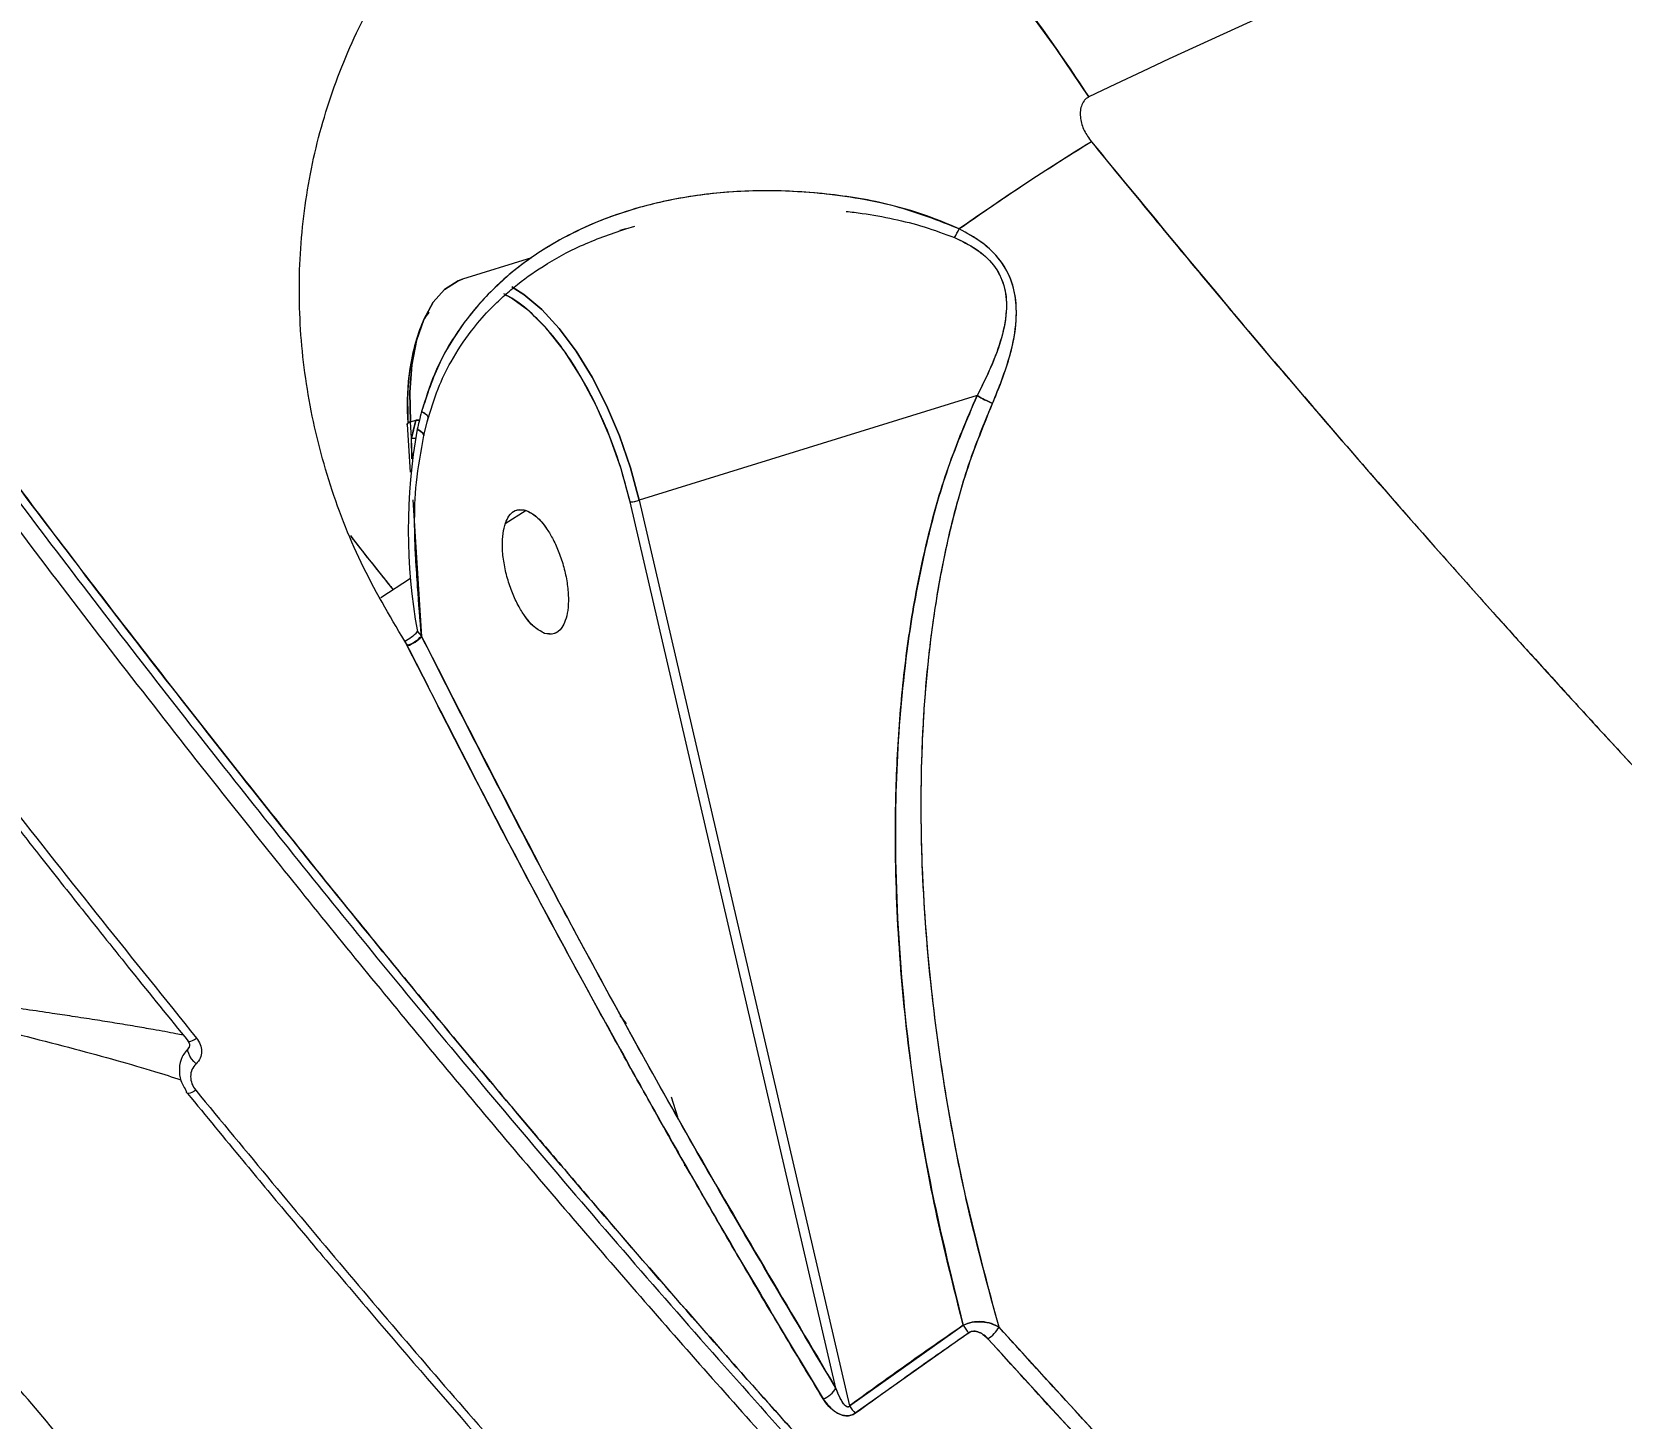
# Model space of a CAD drawing. Header units: millimetres. Extents: x -5873 to 5805, y -5301 to 4302.
# Drawn here: x -49.7 to 64.9, y 726.8 to 826.7 of the extents above; entities that cross this region are included whole.
import ezdxf

# ---------------------------------------------------------------- set-up
doc = ezdxf.new("R2010")
doc.units = ezdxf.units.MM
for name, color, linetype in [('DIKOM_ОБЪЕКТ', 7, 'Continuous'), ('DIKOM_РАЗМЕР_ЗОНА', 7, 'Continuous'), ('DIKOM_РАЗМЕР_ОБЪЕКТА', 7, 'Continuous')]:
    doc.layers.add(name, color=color, linetype=linetype)
doc.styles.add('style1', font='arial.ttf', dxfattribs={"width": 0.8})
doc.dimstyles.new('1-50', dxfattribs={"dimtxt": 300, "dimasz": 200, "dimexe": 100, "dimexo": 0, "dimgap": 100, "dimtad": 1, "dimtxsty": 'style1', "dimcen": 200, "dimclrd": 7, "dimclre": 7, "dimclrt": 7, "dimadec": 1, "dimazin": 2, "dimtfac": 1, "dimtmove": 0, "dimatfit": 2, "dimfxl": 0, "dimlwd": 25, "dimlwe": 18, "dimarcsym": 0})

# ---------------------------------------------------------------- blocks, each defined once
blk = doc.blocks.new('*D9')
at = {"layer": 'Defpoints', "color": 0, "transparency": 16777216}
for p in [(1338.11, 2802.44), (-4588.97, -1585.51), (-117.5, -1585.51)]:
    blk.add_point(p, dxfattribs=at)
at = {"layer": 'DIKOM_РАЗМЕР_ОБЪЕКТА', "color": 7, "lineweight": 18, "transparency": 16777216}
for p, q in [((1338.11, 2802.44), (-4688.97, 2802.44)), ((-117.5, -1585.51), (-4688.97, -1585.51))]:
    blk.add_line(p, q, dxfattribs=at)
at = {"layer": 'DIKOM_РАЗМЕР_ОБЪЕКТА', "color": 7, "lineweight": 25, "transparency": 16777216}
blk.add_line((-4588.97, 2602.44), (-4588.97, -1385.51), dxfattribs=at)
at = {"layer": 'DIKOM_РАЗМЕР_ОБЪЕКТА', "color": 7, "transparency": 16777216}
for points in [[(-4622.31, 2602.44), (-4555.64, 2602.44), (-4588.97, 2802.44)], [(-4622.31, -1385.51), (-4555.64, -1385.51), (-4588.97, -1585.51)]]:
    blk.add_solid(points, dxfattribs=at)
at = {"layer": 'DIKOM_РАЗМЕР_ОБЪЕКТА', "color": 7, "transparency": 16777216, "insert": (-4842.15, 460.98), "char_height": 300, "attachment_point": 5, "rotation": 90, "style": 'style1'}
blk.add_mtext('4400', dxfattribs=at)
blk = doc.blocks.new('*D10')
at = {"layer": 'Defpoints', "color": 0, "transparency": 16777216}
for p in [(4304.51, 1053.39), (-1538.59, -1332.39), (4304.51, -4224.84)]:
    blk.add_point(p, dxfattribs=at)
at = {"layer": 'DIKOM_РАЗМЕР_ОБЪЕКТА', "color": 7, "lineweight": 18, "transparency": 16777216}
for p, q in [((4304.51, 1053.39), (4304.51, -4324.84)), ((-1538.59, -1332.39), (-1538.59, -4324.84))]:
    blk.add_line(p, q, dxfattribs=at)
at = {"layer": 'DIKOM_РАЗМЕР_ОБЪЕКТА', "color": 7, "lineweight": 25, "transparency": 16777216}
blk.add_line((-1338.59, -4224.84), (4104.51, -4224.84), dxfattribs=at)
at = {"layer": 'DIKOM_РАЗМЕР_ОБЪЕКТА', "color": 7, "transparency": 16777216}
for points in [[(-1338.59, -4191.51), (-1338.59, -4258.18), (-1538.59, -4224.84)], [(4104.51, -4191.51), (4104.51, -4258.18), (4304.51, -4224.84)]]:
    blk.add_solid(points, dxfattribs=at)
at = {"layer": 'DIKOM_РАЗМЕР_ОБЪЕКТА', "color": 7, "transparency": 16777216, "insert": (1679.28, -3971.67), "char_height": 300, "attachment_point": 5, "style": 'style1'}
blk.add_mtext('5850', dxfattribs=at)
blk = doc.blocks.new('*D11')
at = {"layer": 'Defpoints', "color": 0, "transparency": 16777216}
for p in [(-510, 4302.44), (-5422.89, -3651.6), (284.83, -3651.6)]:
    blk.add_point(p, dxfattribs=at)
at = {"layer": 'DIKOM_РАЗМЕР_ЗОНА', "color": 7, "lineweight": 18, "transparency": 16777216}
for p, q in [((-510, 4302.44), (-5522.89, 4302.44)), ((284.83, -3651.6), (-5522.89, -3651.6))]:
    blk.add_line(p, q, dxfattribs=at)
at = {"layer": 'DIKOM_РАЗМЕР_ЗОНА', "color": 7, "lineweight": 25, "transparency": 16777216}
blk.add_line((-5422.89, 4102.44), (-5422.89, -3451.6), dxfattribs=at)
at = {"layer": 'DIKOM_РАЗМЕР_ЗОНА', "color": 7, "transparency": 16777216}
for points in [[(-5456.22, 4102.44), (-5389.56, 4102.44), (-5422.89, 4302.44)], [(-5456.22, -3451.6), (-5389.56, -3451.6), (-5422.89, -3651.6)]]:
    blk.add_solid(points, dxfattribs=at)
at = {"layer": 'DIKOM_РАЗМЕР_ЗОНА', "color": 7, "transparency": 16777216, "insert": (-5676.06, -474.49), "char_height": 300, "attachment_point": 5, "rotation": 90, "style": 'style1'}
blk.add_mtext('7950', dxfattribs=at)

msp = doc.modelspace()

# ---------------------------------------------------------------- linework, layer by layer
at = {"layer": 'DIKOM_ОБЪЕКТ', "color": 7, "linetype": 'Continuous', "lineweight": 15}
for p, q in [((-6.869, 812.533), (-7.285, 812.404)), ((-6.865, 812.519), (-6.21, 812.72)), ((-13.668, 810.427), (-18.62, 808.893)), ((18.454, 800.504), (-5.89, 792.964)), ((-22.386, 798.61), (-21.986, 798.734)), ((-22.311, 797.427), (-22.386, 798.61)), ((-21.986, 798.734), (-22.311, 797.427)), ((-21.986, 798.734), (-21.982, 798.735)), ((-21.986, 798.734), (-21.982, 798.735)), ((-21.982, 798.735), (-21.74, 798.726)), ((-21.741, 798.725), (-21.982, 798.735)), ((-21.412, 797.62), (-21.094, 798.899)), ((-22.623, 798.415), (-22.405, 794.992)), ((-22.017, 797.42), (-22.311, 797.427)), ((-22.289, 795.938), (-22.311, 797.427)), ((-22.311, 797.427), (-22.005, 797.42)), ((-22.27, 796.076), (-22.311, 797.427)), ((-22.209, 792.992), (-21.58, 783.142)), ((8.281, 728.969), (-6.553, 792.838)), ((-5.89, 792.964), (9.27, 727.692)), ((-14.047, 792.232), (-15.549, 791.257)), ((-21.588, 783.175), (-22.007, 789.058)), ((-22.376, 787.322), (-24.524, 785.927)), ((-22.63, 782.511), (-22.797, 782.811)), ((-22.609, 782.47), (-22.63, 782.511)), ((-21.877, 783.496), (-21.588, 783.175)), ((-21.58, 783.142), (-21.588, 783.175)), ((-11.812, 783.453), (-11.801, 783.461)), ((-20.484, 778.32), (-20.474, 778.327)), ((-20.292, 777.944), (-20.28, 777.951)), ((-3.6, 749.949), (-3.126, 748.515)), ((-2.598, 745.119), (-2.624, 744.994)), ((9.27, 727.692), (17.459, 733.498)), ((17.851, 732.954), (9.676, 727.156))]:
    msp.add_line(p, q, dxfattribs=at)
at = {"layer": 'DIKOM_ОБЪЕКТ', "color": 7, "linetype": 'Continuous', "lineweight": 15, "flags": 128}
for points in [[(26.505, 822.032), (24.164, 825.524), (21.752, 828.821), (19.286, 831.896), (16.787, 834.726), (14.273, 837.289), (11.765, 839.565), (9.281, 841.536), (6.841, 843.187), (4.465, 844.504), (2.17, 845.479), (-0.025, 846.102), (-2.104, 846.37), (-4.05, 846.28), (-5.848, 845.832)], [(-22.386, 798.61), (-22.425, 800.746), (-22.276, 802.717), (-21.942, 804.48), (-21.429, 805.996), (-20.75, 807.234), (-19.919, 808.165), (-18.953, 808.771), (-18.62, 808.893)], [(-18.62, 808.893), (-18.953, 808.771), (-19.919, 808.165), (-20.75, 807.234), (-21.429, 805.996), (-21.942, 804.48), (-22.276, 802.717), (-22.425, 800.746), (-22.386, 798.61)], [(-6.553, 792.838), (-7.207, 795.231), (-8.03, 797.571), (-9.001, 799.801), (-10.096, 801.866), (-11.29, 803.717), (-12.553, 805.309), (-13.855, 806.604), (-15.164, 807.57), (-15.658, 807.846)], [(-5.89, 792.964), (-6.525, 795.304), (-7.316, 797.596), (-8.247, 799.792), (-9.297, 801.843), (-10.443, 803.706), (-11.661, 805.339), (-12.923, 806.707), (-14.204, 807.781), (-15.085, 808.339)], [(-15.049, 808.319), (-14.204, 807.781), (-12.923, 806.707), (-11.661, 805.339), (-10.443, 803.706), (-9.297, 801.843), (-8.247, 799.792), (-7.316, 797.596), (-6.525, 795.304), (-5.89, 792.964)], [(-22.386, 798.61), (-22.464, 798.582), (-22.529, 798.548), (-22.578, 798.51), (-22.61, 798.47), (-22.623, 798.428), (-22.623, 798.415)], [(-21.896, 798.085), (-21.654, 797.944), (-21.49, 797.808), (-21.414, 797.686), (-21.412, 797.62)], [(-21.412, 797.619), (-21.414, 797.686), (-21.49, 797.808), (-21.654, 797.944), (-21.896, 798.085)], [(-38.446, 754.005), (-38.436, 753.989), (-38.388, 753.962), (-38.312, 753.96), (-38.211, 753.984), (-38.088, 754.032), (-37.95, 754.103), (-37.8, 754.194)], [(-37.83, 752.344), (-37.999, 752.516), (-38.151, 752.703), (-38.276, 752.894), (-38.366, 753.078), (-38.417, 753.244), (-38.425, 753.383), (-38.39, 753.485), (-38.314, 753.546)], [(-37.858, 750.437), (-38.001, 750.351), (-38.134, 750.282), (-38.253, 750.234), (-38.353, 750.208), (-38.432, 750.205), (-38.486, 750.225), (-38.513, 750.268), (-38.512, 750.332)]]:
    msp.add_lwpolyline(points, dxfattribs=at)
at = {"layer": 'DIKOM_ОБЪЕКТ', "color": 7, "linetype": 'Continuous', "lineweight": 15}
for centre, radius, start, end in [((225.958, 408.075), 459.502, 98.69243, 115.72575), ((122.269, 663.576), 182.289, 121.62024, 125.20653), ((6.065, 818.241), 12.496, 329.45392, 332.75221), ((-6.546, 799.924), 16.076, 160.62596, 184.99369), ((18.273, 790.842), 40.816, 169.7782, 190.36906), ((-6.717, 795.496), 2.663, 273.52893, 288.08531), ((-24.143, 785.584), 3.082, 295.89419, 317.34262), ((-23.299, 784.71), 2.298, 286.92277, 318.10532), ((-23.352, 784.732), 2.381, 288.1711, 318.09402), ((19.584, 734.617), 2.402, 207.77468, 223.81336), ((18.018, 734.49), 2.314, 301.82001, 330.71019), ((6.738, 729.861), 1.783, 290.39086, 329.98038), ((11.417, 728.896), 2.461, 209.28057, 224.99585)]:
    msp.add_arc(centre, radius, start, end, dxfattribs=at)
for points, knots in [([(-223.16, 1258.698), (-224.292, 1255.334), (-226.548, 1248.632), (-228.882, 1237.372), (-230.441, 1225.35), (-231.168, 1212.534), (-231.1, 1199.009), (-230.252, 1184.83), (-228.649, 1170.06), (-226.312, 1154.758), (-223.269, 1138.984), (-219.547, 1122.799), (-215.175, 1106.261), (-210.183, 1089.427), (-204.601, 1072.354), (-198.461, 1055.095), (-191.795, 1037.705), (-184.636, 1020.234), (-177.017, 1002.731), (-168.97, 985.244), (-160.529, 967.819), (-153.27, 953.536), (-147.422, 942.407), (-143.129, 934.402), (-138.773, 926.441), (-134.358, 918.528), (-129.887, 910.667), (-125.364, 902.862), (-119.534, 892.985), (-112.337, 881.096), (-103.702, 867.282), (-93.909, 852.096), (-82.917, 835.651), (-70.696, 818.094), (-58.386, 801.095), (-46.027, 784.683), (-34.556, 770.03), (-23.991, 756.989), (-14.324, 745.411), (-4.604, 734.122), (5.154, 723.136), (14.938, 712.467), (24.733, 702.13), (35.828, 690.808), (48.204, 678.696), (61.818, 666.036), (75.323, 654.156), (88.7, 643.008), (97.474, 636.263), (101.857, 632.894)], [0, 0, 0, 0, 0.0271357, 0.0540498, 0.0807422, 0.1072129, 0.133462, 0.1594895, 0.1852953, 0.2108795, 0.2362419, 0.2613828, 0.286302, 0.3109995, 0.3354753, 0.3597294, 0.383762, 0.4075729, 0.431162, 0.4545296, 0.4776755, 0.5005996, 0.5112386, 0.5218229, 0.5323527, 0.542828, 0.5532487, 0.5636147, 0.5739263, 0.5926882, 0.6112665, 0.6296615, 0.6544486, 0.6788948, 0.7030001, 0.7267641, 0.7501872, 0.7681705, 0.7861325, 0.8040731, 0.8219922, 0.8398899, 0.8577663, 0.8756212, 0.9005808, 0.9254985, 0.9503743, 0.9752081, 1, 1, 1, 1]), ([(14.761, 659.753), (11.333, 662.981), (4.467, 669.449), (-5.903, 679.747), (-16.318, 690.483), (-26.764, 701.684), (-36.563, 712.59), (-45.714, 723.118), (-54.226, 733.201), (-62.749, 743.596), (-71.273, 754.294), (-79.782, 765.286), (-88.12, 776.371), (-96.283, 787.534), (-104.271, 798.762), (-112.216, 810.248), (-120.104, 821.979), (-127.921, 833.945), (-135.159, 845.357), (-141.835, 856.173), (-147.966, 866.361), (-154.019, 876.681), (-159.985, 887.125), (-165.853, 897.684), (-171.613, 908.347), (-178.407, 921.299), (-186.105, 936.574), (-194.513, 954.161), (-202.504, 971.864), (-208.941, 987.044), (-214.022, 999.69), (-217.923, 1009.823), (-221.641, 1019.93), (-225.167, 1029.997), (-228.491, 1040.012), (-231.605, 1049.961), (-234.805, 1060.865), (-237.985, 1072.655), (-241.022, 1085.232), (-243.627, 1097.557), (-245.785, 1109.599), (-247.604, 1122.169), (-248.942, 1135.121), (-249.623, 1148.253), (-249.617, 1160.773), (-248.979, 1168.468), (-248.659, 1172.326)], [0, 0, 0, 0, 0.024718, 0.049515, 0.0743908, 0.0993449, 0.1243774, 0.1447742, 0.1653295, 0.1860432, 0.2069152, 0.2279452, 0.2491332, 0.2694019, 0.2898708, 0.3105399, 0.3314092, 0.3524789, 0.3737486, 0.3911653, 0.4087376, 0.4264653, 0.4443488, 0.4623874, 0.4805817, 0.4989315, 0.5286792, 0.5588428, 0.5894223, 0.620418, 0.638318, 0.6563541, 0.674526, 0.6928339, 0.7112779, 0.7298579, 0.748574, 0.7733223, 0.7982563, 0.8233761, 0.8486818, 0.8741735, 0.9053761, 0.9367478, 0.9682891, 1, 1, 1, 1]), ([(-22.797, 782.811), (-23.899, 784.674), (-26.1, 788.398), (-28.395, 794.398), (-29.897, 800.568), (-30.517, 806.833), (-30.263, 813.066), (-29.14, 819.148), (-27.178, 824.966), (-24.413, 830.411), (-20.905, 835.377), (-16.715, 839.756), (-11.954, 843.541), (-8.354, 845.449), (-6.553, 846.405)], [0, 0, 0, 0, 0.0836194, 0.1671654, 0.250418, 0.3338516, 0.4173028, 0.5004891, 0.5837376, 0.6671374, 0.7504584, 0.8333963, 0.9166282, 1, 1, 1, 1]), ([(-5.848, 845.832), (-4.911, 846.075), (-3.037, 846.561), (0.225, 846.174), (3.739, 844.974), (7.476, 842.905), (11.33, 840.044), (15.23, 836.46), (19.097, 832.225), (22.903, 827.431), (25.304, 823.832), (26.505, 822.032)], [0, 0, 0, 0, 0.1119993, 0.2239982, 0.3359966, 0.447995, 0.5599932, 0.6699947, 0.7799978, 0.8899993, 1, 1, 1, 1]), ([(-74.961, 826.428), (-73.466, 824.295), (-70.7, 820.347), (-66.854, 814.952), (-63.678, 810.545), (-61.083, 806.975), (-58.83, 803.901), (-56.678, 800.983), (-53.179, 796.271), (-48.32, 789.813), (-40.45, 779.556), (-30.845, 767.374), (-18.742, 752.56), (-5.788, 737.318), (8.011, 721.779), (21.762, 706.981), (35.422, 692.951), (48.943, 679.714), (62.419, 667.177), (75.815, 655.366), (89.098, 644.315), (102.242, 634.044), (115.201, 624.592), (127.938, 615.984), (140.415, 608.246), (152.605, 601.395), (164.479, 595.446), (176.013, 590.412), (187.173, 586.311), (197.851, 583.18), (208.035, 580.988), (217.673, 579.79), (225.121, 579.399), (229.168, 579.739), (230.337, 579.837)], [0, 0, 0, 0, 0.0146523, 0.0271114, 0.0373357, 0.0453143, 0.0520535, 0.0588991, 0.0658591, 0.0853453, 0.1048591, 0.1397028, 0.1745473, 0.2160271, 0.2575095, 0.2990756, 0.3395071, 0.3799116, 0.4203164, 0.4607224, 0.5011282, 0.5415567, 0.5820549, 0.6224676, 0.6628783, 0.7032899, 0.7437036, 0.7841199, 0.8246141, 0.8650705, 0.9046839, 0.9443008, 0.9839198, 1, 1, 1, 1]), ([(186.123, 587.132), (182.606, 588.405), (175.592, 590.945), (164.655, 595.811), (153.472, 601.417), (142.009, 607.833), (130.275, 615.044), (118.498, 622.903), (106.723, 631.345), (95.023, 640.283), (83.227, 649.831), (71.367, 659.96), (59.202, 670.883), (46.724, 682.64), (33.931, 695.278), (21.092, 708.549), (8.275, 722.384), (-4.448, 736.705), (-16.796, 751.177), (-28.776, 765.766), (-40.399, 780.445), (-51.898, 795.511), (-63.276, 810.926), (-70.701, 821.456), (-74.419, 826.73)], [0, 0, 0, 0, 0.0469268, 0.0935785, 0.1400689, 0.1865089, 0.2330083, 0.2796774, 0.3239389, 0.3681857, 0.412185, 0.4560314, 0.4998189, 0.5462968, 0.5929217, 0.6398069, 0.6867707, 0.7334511, 0.7799559, 0.8237426, 0.8675643, 0.9115129, 0.9556835, 1, 1, 1, 1]), ([(-74.419, 826.73), (-71.871, 823.105), (-66.651, 815.677), (-58.495, 804.438), (-49.858, 792.829), (-41.112, 781.403), (-32.306, 770.208), (-23.849, 759.745), (-17.834, 752.496), (-14.41, 748.43), (-13.325, 747.146), (-12.236, 745.861), (-11.141, 744.574), (-10.042, 743.286), (-6.213, 738.816), (0.145, 731.516), (8.832, 721.826), (16.876, 713.097), (24.263, 705.284), (30.987, 698.343), (37.04, 692.231), (42.42, 686.908), (47.127, 682.337), (50.995, 678.64), (54.092, 675.719), (56.417, 673.549), (57.998, 672.083), (58.869, 671.281), (59.204, 670.972), (59.342, 670.845), (59.401, 670.79), (59.427, 670.767), (59.438, 670.756), (59.443, 670.752), (59.446, 670.75), (63.191, 667.555), (70.042, 661.034), (80.438, 652.217), (90.259, 644.098), (99.271, 637.017), (107.483, 630.834), (113.193, 626.713), (116.919, 624.096), (118.786, 622.799), (120.627, 621.534), (122.443, 620.301), (124.233, 619.099), (129.839, 615.379), (139.089, 609.546), (151.679, 602.358), (163.717, 596.243), (175.224, 591.085), (182.512, 588.441), (186.123, 587.132)], [0, 0, 0, 0, 0.0304209, 0.0623319, 0.0957331, 0.1306243, 0.1625614, 0.1956531, 0.2257284, 0.2297332, 0.2337531, 0.2377887, 0.2418395, 0.2459056, 0.2499868, 0.2842986, 0.3161635, 0.3455813, 0.3725526, 0.3970771, 0.4191542, 0.4387849, 0.4559682, 0.4707046, 0.4811918, 0.4899527, 0.4962339, 0.4985741, 0.4995217, 0.4999228, 0.5000961, 0.500172, 0.5002052, 0.5002199, 0.5002261, 0.5002312, 0.5398575, 0.5779839, 0.6146114, 0.6497392, 0.6794117, 0.707923, 0.7151987, 0.7223946, 0.7295108, 0.7365476, 0.7435043, 0.7503818, 0.8020669, 0.8528713, 0.9027951, 0.951838, 1, 1, 1, 1]), ([(26.505, 822.032), (26.441, 821.996), (26.31, 821.92), (26.113, 821.701), (25.954, 821.373), (25.877, 820.938), (25.906, 820.342), (26.136, 819.587), (26.51, 819.065), (26.697, 818.802)], [0, 0, 0, 0, 0.0611009, 0.1258342, 0.2509447, 0.3723528, 0.5017188, 0.7495047, 1, 1, 1, 1]), ([(26.697, 818.802), (24.945, 817.703), (21.814, 815.741), (18.593, 813.504), (17.175, 812.52)], [0, 0, 0, 0, 0.5599377, 1, 1, 1, 1]), ([(26.697, 818.802), (27.95, 817.267), (30.512, 814.128), (34.459, 809.37), (38.589, 804.454), (42.905, 799.39), (47.406, 794.185), (51.758, 789.231), (55.428, 785.114), (58.433, 781.779), (61.129, 778.814), (64.105, 775.571), (67.438, 771.978), (70.951, 768.238), (74.291, 764.727), (76.581, 762.347), (77.9, 760.985), (78.464, 760.403), (78.98, 759.873), (79.447, 759.392), (79.867, 758.962), (81.962, 756.815), (85.573, 753.157), (90.655, 748.105), (95.63, 743.249), (100.574, 738.513), (105.645, 733.749), (110.185, 729.568), (114.263, 725.879), (117.75, 722.77), (121.145, 719.786), (124.447, 716.926), (127.657, 714.185), (130.775, 711.56), (135.909, 707.298), (142.93, 701.634), (151.682, 694.884), (160.295, 688.537), (168.799, 682.572), (177.224, 676.978), (186.028, 671.46), (195.177, 666.115), (204.7, 661.016), (213.956, 656.54), (222.993, 652.623), (228.79, 650.537), (231.679, 649.498)], [0, 0, 0, 0, 0.0179876, 0.036776, 0.0563658, 0.0767562, 0.0979467, 0.1199374, 0.1380064, 0.1494629, 0.1620315, 0.1757123, 0.1910471, 0.2085284, 0.2246544, 0.2375301, 0.2403655, 0.2429777, 0.2453672, 0.2475337, 0.2494771, 0.2511976, 0.2766466, 0.2996032, 0.3217501, 0.3456954, 0.368272, 0.3922597, 0.4088967, 0.4251312, 0.4409632, 0.4563929, 0.4714206, 0.4860462, 0.50027, 0.5438566, 0.5855949, 0.625487, 0.6683375, 0.7099847, 0.7504311, 0.8008984, 0.850377, 0.8999628, 0.9501455, 1, 1, 1, 1]), ([(26.697, 818.802), (30.768, 813.855), (38.913, 803.955), (51.33, 789.635), (63.884, 775.714), (76.548, 762.285), (89.242, 749.417), (101.652, 737.416), (113.749, 726.263), (125.536, 715.912), (137.252, 706.143), (148.893, 696.962), (160.852, 688.086), (173.034, 679.659), (185.337, 671.827), (197.3, 664.898), (208.926, 658.865), (220.195, 653.763), (230.782, 649.642), (237.362, 647.719), (240.493, 646.805)], [0, 0, 0, 0, 0.0553791, 0.1108169, 0.1664568, 0.2224439, 0.2783423, 0.3339096, 0.3861328, 0.4383163, 0.4905823, 0.5430554, 0.5958388, 0.6545407, 0.7129086, 0.771123, 0.8293615, 0.8878044, 0.946626, 1, 1, 1, 1]), ([(17.175, 812.52), (16.258, 812.909), (14.417, 813.691), (11.508, 814.431), (8.572, 814.952), (5.352, 815.263), (1.807, 815.305), (-2.035, 814.956), (-5.502, 814.228), (-8.515, 813.232), (-11.073, 812.079), (-13.476, 810.649), (-15.698, 808.926), (-17.669, 806.926), (-19.358, 804.63), (-20.721, 802.122), (-21.3, 800.26), (-21.583, 799.351)], [0, 0, 0, 0, 0.0623016, 0.1250329, 0.1877286, 0.2500535, 0.3299181, 0.4141384, 0.4995541, 0.5620096, 0.6247105, 0.6870843, 0.7497925, 0.8136749, 0.8749637, 0.9389054, 1, 1, 1, 1]), ([(17.175, 812.52), (15.667, 813.113), (12.655, 814.297), (7.89, 815.082), (3.164, 815.369), (-1.498, 815.059), (-5.75, 814.197), (-9.553, 812.848), (-12.867, 811.101), (-15.839, 808.864), (-18.353, 806.145), (-20.387, 802.993), (-21.184, 800.567), (-21.583, 799.351)], [0, 0, 0, 0, 0.1012262, 0.2021805, 0.3023554, 0.4023755, 0.5030492, 0.5864057, 0.6704172, 0.7540231, 0.83608, 0.9178379, 1, 1, 1, 1]), ([(9.011, 813.783), (9.396, 813.74), (10.547, 813.611), (12.432, 813.251), (14.673, 812.711), (16.105, 812.166), (16.827, 811.89)], [0, 0, 0, 0, 0.144798, 0.431882, 0.7131234, 1, 1, 1, 1]), ([(-21.163, 798.631), (-20.928, 799.434), (-20.486, 800.941), (-19.411, 803.127), (-18.171, 805.01), (-16.892, 806.497), (-15.84, 807.531), (-14.575, 808.629), (-12.712, 809.962), (-10.031, 811.433), (-7.967, 812.151), (-6.871, 812.532)], [0, 0, 0, 0, 0.1160266, 0.2178521, 0.3439298, 0.4386354, 0.5011741, 0.5592081, 0.6829518, 0.8317078, 1, 1, 1, 1]), ([(19.57, 799.948), (20.026, 801.077), (20.938, 803.335), (21.441, 806.321), (21.054, 808.695), (20.178, 810.318), (18.821, 811.616), (17.724, 812.219), (17.175, 812.52)], [0, 0, 0, 0, 0.2494285, 0.4988878, 0.6241769, 0.7493363, 0.8746416, 1, 1, 1, 1]), ([(19.57, 799.948), (19.876, 800.684), (20.488, 802.156), (21.129, 804.437), (21.379, 806.604), (21.086, 808.6), (20.224, 810.266), (18.85, 811.599), (17.733, 812.213), (17.175, 812.52)], [0, 0, 0, 0, 0.1627846, 0.3257303, 0.4906904, 0.6173058, 0.7448369, 0.8726481, 1, 1, 1, 1]), ([(16.827, 811.89), (17.355, 811.64), (18.408, 811.14), (19.724, 809.975), (20.498, 808.438), (20.67, 806.224), (19.953, 803.526), (18.959, 801.511), (18.461, 800.504)], [0, 0, 0, 0, 0.1254963, 0.250711, 0.3756516, 0.500877, 0.7503262, 1, 1, 1, 1]), ([(16.827, 811.89), (17.361, 811.637), (18.416, 811.135), (19.722, 809.973), (20.487, 808.462), (20.649, 806.635), (20.262, 804.65), (19.492, 802.546), (18.806, 801.187), (18.461, 800.504)], [0, 0, 0, 0, 0.1269837, 0.251026, 0.3732814, 0.4969143, 0.6627709, 0.830384, 1, 1, 1, 1]), ([(-6.553, 792.838), (-6.773, 793.69), (-7.225, 795.435), (-8.176, 798.033), (-9.329, 800.557), (-10.663, 802.874), (-12.112, 804.875), (-13.6, 806.432), (-14.766, 807.391), (-15.404, 807.681), (-15.565, 807.754)], [0, 0, 0, 0, 0.1280425, 0.2621412, 0.4005955, 0.541341, 0.6820892, 0.8205424, 0.9546387, 1, 1, 1, 1]), ([(-21.042, 806.522), (-21.075, 806.483), (-21.435, 806.062), (-21.908, 804.84), (-22.402, 802.911), (-22.624, 800.773), (-22.575, 799.238), (-22.552, 798.524)], [0, 0, 0, 0, 0.0264576, 0.2850678, 0.5394746, 0.7858688, 1, 1, 1, 1]), ([(18.454, 800.504), (17.715, 798.769), (16.242, 795.314), (14.735, 789.818), (13.455, 783.281), (12.659, 775.671), (12.461, 766.139), (13.134, 755.72), (14.748, 744.473), (16.554, 737.164), (17.459, 733.498)], [0, 0, 0, 0, 0.0839724, 0.1672725, 0.2505591, 0.3763127, 0.5015614, 0.6672324, 0.8330835, 1, 1, 1, 1]), ([(17.459, 733.498), (16.764, 736.247), (15.377, 741.729), (13.911, 750.113), (12.92, 758.559), (12.531, 766.152), (12.589, 772.838), (12.947, 778.566), (13.645, 784.263), (14.748, 789.876), (16.262, 795.371), (17.727, 798.802), (18.454, 800.504)], [0, 0, 0, 0, 0.1254262, 0.250079, 0.3742288, 0.4984899, 0.582681, 0.6665922, 0.7494329, 0.833841, 0.9176074, 1, 1, 1, 1]), ([(20.036, 733.358), (19.065, 737), (17.129, 744.262), (15.296, 755.442), (14.406, 765.802), (14.392, 775.28), (15.009, 782.847), (16.127, 789.344), (17.493, 794.798), (18.876, 798.229), (19.57, 799.948)], [0, 0, 0, 0, 0.1674604, 0.3338931, 0.499964, 0.6253144, 0.7509866, 0.8340131, 0.9168155, 1, 1, 1, 1]), ([(20.036, 733.358), (19.295, 736.075), (17.814, 741.509), (16.187, 749.836), (15.027, 758.236), (14.506, 765.361), (14.4, 771.006), (14.482, 775.316), (14.737, 779.491), (15.201, 783.784), (15.867, 787.917), (16.808, 792.107), (17.981, 796.119), (19.054, 798.706), (19.57, 799.948)], [0, 0, 0, 0, 0.1251542, 0.25036, 0.3751612, 0.4993967, 0.564911, 0.6237997, 0.6892362, 0.7491701, 0.8142204, 0.8741842, 0.9395631, 1, 1, 1, 1]), ([(18.461, 800.504), (18.461, 800.504), (18.46, 800.504), (18.457, 800.505), (18.455, 800.504), (18.454, 800.504)], [0, 0, 0, 0, 0.2267637, 0.4707558, 1, 1, 1, 1]), ([(18.461, 800.504), (18.461, 800.504), (18.46, 800.504), (18.457, 800.505), (18.455, 800.504), (18.454, 800.504)], [0, 0, 0, 0, 0.2246747, 0.4454116, 1, 1, 1, 1]), ([(19.57, 799.948), (19.375, 800.034), (18.984, 800.206), (18.636, 800.404), (18.461, 800.504)], [0, 0, 0, 0, 0.4999473, 1, 1, 1, 1]), ([(18.461, 800.504), (18.636, 800.404), (18.984, 800.206), (19.374, 800.034), (19.57, 799.948)], [0, 0, 0, 0, 0.4999228, 1, 1, 1, 1]), ([(-22.616, 798.402), (-22.618, 798.425), (-22.622, 798.475), (-22.54, 798.552), (-22.437, 798.591), (-22.386, 798.61)], [0, 0, 0, 0, 0.2949105, 0.6475417, 1, 1, 1, 1]), ([(-22.311, 797.427), (-22.252, 797.671), (-22.147, 798.107), (-22.035, 798.543), (-21.986, 798.734)], [0, 0, 0, 0, 0.5603407, 1, 1, 1, 1]), ([(-21.583, 799.351), (-21.643, 799.115), (-21.751, 798.693), (-21.851, 798.271), (-21.896, 798.085)], [0, 0, 0, 0, 0.5596848, 1, 1, 1, 1]), ([(-21.102, 798.89), (-21.102, 798.928), (-21.103, 799.009), (-21.267, 799.17), (-21.478, 799.291), (-21.583, 799.351)], [0, 0, 0, 0, 0.3082985, 0.6552949, 1, 1, 1, 1]), ([(-21.583, 799.351), (-21.474, 799.288), (-21.255, 799.162), (-21.097, 799), (-21.104, 798.921), (-21.107, 798.886)], [0, 0, 0, 0, 0.3569803, 0.7134482, 1, 1, 1, 1]), ([(-21.985, 788.429), (-22.028, 789.329), (-22.119, 791.25), (-22.017, 794.349), (-21.62, 796.495), (-21.412, 797.62)], [0, 0, 0, 0, 0.2952096, 0.630449, 1, 1, 1, 1]), ([(-6.553, 792.838), (-6.515, 792.839), (-6.44, 792.841), (-6.263, 792.87), (-6.068, 792.912), (-5.949, 792.947), (-5.89, 792.964)], [0, 0, 0, 0, 0.250052, 0.4999933, 0.7501635, 1, 1, 1, 1]), ([(-12.712, 783.369), (-12.959, 783.495), (-13.464, 783.752), (-14.142, 784.569), (-14.684, 785.482), (-15.104, 786.414), (-15.452, 787.477), (-15.686, 788.59), (-15.78, 789.655), (-15.732, 790.582), (-15.563, 791.313), (-15.251, 791.934), (-14.761, 792.351), (-14.282, 792.272), (-14.047, 792.232)], [0, 0, 0, 0, 0.0986954, 0.2017119, 0.2683492, 0.3414724, 0.4193722, 0.4999978, 0.5806256, 0.6585219, 0.7316437, 0.7982842, 0.901296, 1, 1, 1, 1]), ([(-12.712, 783.369), (-12.934, 783.478), (-13.437, 783.726), (-14.12, 784.532), (-14.684, 785.482), (-15.105, 786.415), (-15.452, 787.477), (-15.686, 788.59), (-15.78, 789.655), (-15.732, 790.582), (-15.563, 791.313), (-15.239, 791.96), (-14.737, 792.36), (-14.258, 792.271), (-14.047, 792.232)], [0, 0, 0, 0, 0.0887038, 0.2016928, 0.2684586, 0.3414628, 0.4193674, 0.499998, 0.5806308, 0.6585319, 0.7315324, 0.7983041, 0.9112883, 1, 1, 1, 1]), ([(-14.047, 792.232), (-13.801, 792.107), (-13.296, 791.85), (-12.618, 791.033), (-12.076, 790.12), (-11.656, 789.187), (-11.308, 788.124), (-11.074, 787.011), (-10.98, 785.946), (-11.028, 785.019), (-11.197, 784.288), (-11.509, 783.668), (-11.999, 783.25), (-12.478, 783.33), (-12.712, 783.369)], [0, 0, 0, 0, 0.0986958, 0.2017041, 0.26835, 0.3414695, 0.4193705, 0.5000005, 0.5806276, 0.6585274, 0.7316518, 0.7982911, 0.9013043, 1, 1, 1, 1]), ([(-14.047, 792.232), (-13.826, 792.123), (-13.323, 791.876), (-12.64, 791.07), (-12.076, 790.12), (-11.656, 789.187), (-11.308, 788.124), (-11.074, 787.011), (-10.98, 785.946), (-11.028, 785.02), (-11.197, 784.289), (-11.521, 783.642), (-12.022, 783.242), (-12.502, 783.33), (-12.712, 783.369)], [0, 0, 0, 0, 0.0887047, 0.2016844, 0.2684621, 0.3414589, 0.4193647, 0.4999998, 0.5806319, 0.6585366, 0.7315367, 0.7983094, 0.911287, 1, 1, 1, 1]), ([(-26.693, 790.412), (-25.797, 789.244), (-24.782, 787.921), (-23.745, 786.66), (-23.623, 786.512)], [0, 0, 0, 0, 0.8828266, 1, 1, 1, 1]), ([(-26.653, 790.309), (-26.212, 789.75), (-25.206, 788.473), (-24.192, 787.218), (-23.622, 786.513)], [0, 0, 0, 0, 0.437991, 1, 1, 1, 1]), ([(-65.568, 788.812), (-64.596, 787.515), (-62.776, 785.086), (-60.217, 781.708), (-58.021, 778.831), (-56.191, 776.447), (-54.684, 774.495), (-53.156, 772.523), (-51.302, 770.143), (-48.86, 767.029), (-45.869, 763.248), (-42.324, 758.807), (-39.766, 755.654), (-38.396, 753.964)], [0, 0, 0, 0, 0.10895, 0.2041308, 0.2855692, 0.3532796, 0.4072713, 0.4524952, 0.5222944, 0.6119236, 0.7213963, 0.8507372, 1, 1, 1, 1]), ([(-65.003, 789.079), (-60.494, 783.111), (-51.532, 771.247), (-42.359, 759.855), (-37.8, 754.194)], [0, 0, 0, 0, 0.5030396, 1, 1, 1, 1]), ([(-21.588, 783.175), (-21.688, 784.358), (-21.843, 786.196), (-21.955, 788.044), (-21.995, 788.703)], [0, 0, 0, 0, 0.64348, 1, 1, 1, 1]), ([(-22.797, 782.811), (-22.763, 782.757), (-22.703, 782.659), (-22.652, 782.557), (-22.63, 782.511)], [0, 0, 0, 0, 0.5584987, 1, 1, 1, 1]), ([(-22.63, 782.511), (-22.626, 782.504), (-22.619, 782.49), (-22.612, 782.476), (-22.609, 782.47)], [0, 0, 0, 0, 0.5590853, 1, 1, 1, 1]), ([(-22.609, 782.47), (-19.937, 777.226), (-14.586, 766.724), (-6.843, 752.534), (0.471, 739.666), (5.059, 732.021), (7.359, 728.19)], [0, 0, 0, 0, 0.2787665, 0.5582147, 0.778604, 1, 1, 1, 1]), ([(7.359, 728.19), (6.259, 730.011), (4.117, 733.556), (1.026, 738.804), (-1.868, 743.803), (-4.566, 748.548), (-7.217, 753.287), (-11.203, 760.534), (-16.406, 770.252), (-20.582, 778.477), (-22.609, 782.47)], [0, 0, 0, 0, 0.1056438, 0.2056405, 0.2999857, 0.3886753, 0.4717052, 0.5634464, 0.7880654, 1, 1, 1, 1]), ([(-21.588, 783.175), (-21.637, 783.237), (-21.724, 783.348), (-21.83, 783.451), (-21.877, 783.496)], [0, 0, 0, 0, 0.5592106, 1, 1, 1, 1]), ([(-21.58, 783.142), (-21.581, 783.148), (-21.584, 783.159), (-21.587, 783.17), (-21.588, 783.175)], [0, 0, 0, 0, 0.5602287, 1, 1, 1, 1]), ([(8.281, 728.969), (5.371, 733.842), (-0.434, 743.561), (-8.261, 757.604), (-15.313, 770.783), (-19.492, 779.025), (-21.58, 783.142)], [0, 0, 0, 0, 0.2815824, 0.5616535, 0.7810025, 1, 1, 1, 1]), ([(-21.58, 783.142), (-18.389, 776.894), (-12.007, 764.398), (-2.036, 746.308), (4.843, 734.748), (8.281, 728.969)], [0, 0, 0, 0, 0.3333687, 0.6667707, 1, 1, 1, 1]), ([(-63.183, 775.513), (-63.447, 774.781), (-63.973, 773.32), (-64.675, 770.661), (-65.246, 767.703), (-65.481, 764.944), (-65.226, 762.549), (-64.672, 760.983), (-63.86, 759.825), (-62.829, 758.8), (-61.066, 757.692), (-58.669, 756.727), (-56.094, 755.917), (-53.177, 755.116), (-49.972, 754.295), (-46.59, 753.423), (-43.505, 752.585), (-40.866, 751.817), (-39.537, 751.388), (-38.929, 751.192)], [0, 0, 0, 0, 0.0769991, 0.1537884, 0.2310692, 0.3095716, 0.3493517, 0.3898099, 0.4101778, 0.4306388, 0.4710643, 0.5241884, 0.5764612, 0.6281591, 0.7055303, 0.7827205, 0.859056, 0.9355436, 1, 1, 1, 1]), ([(-38.76, 754.414), (-38.931, 754.447), (-39.57, 754.568), (-40.754, 754.783), (-42.243, 755.042), (-43.649, 755.276), (-45.161, 755.516), (-46.668, 755.749), (-48.317, 755.994), (-49.999, 756.243), (-51.792, 756.509), (-53.56, 756.783), (-55.364, 757.082), (-57.206, 757.436), (-59.078, 757.877), (-60.672, 758.391), (-61.886, 758.973), (-62.74, 759.533), (-63.454, 760.226), (-63.961, 761.037), (-64.265, 761.908), (-64.404, 762.775), (-64.429, 763.638), (-64.374, 764.482), (-64.257, 765.348), (-64.087, 766.22), (-63.88, 767.081), (-63.648, 767.913), (-63.402, 768.704), (-63.134, 769.494), (-62.865, 770.233), (-62.531, 771.093), (-62.188, 771.918), (-61.799, 772.791), (-61.438, 773.552), (-61.073, 774.277), (-60.837, 774.71), (-60.725, 774.917)], [0, 0, 0, 0, 0.0191995, 0.0716534, 0.1091741, 0.149035, 0.185864, 0.2260444, 0.2604453, 0.3035125, 0.3422088, 0.380789, 0.4193292, 0.4579419, 0.4968489, 0.5357849, 0.5565252, 0.5748193, 0.5944362, 0.61393, 0.6322019, 0.6528767, 0.672266, 0.6915559, 0.7126213, 0.7352816, 0.7570715, 0.7792264, 0.8015037, 0.8219421, 0.8458153, 0.8656769, 0.898886, 0.9226307, 0.9506196, 0.9764098, 1, 1, 1, 1]), ([(-7.288, 755.809), (-7.278, 755.799), (-7.12, 755.631), (-6.97, 755.426), (-6.829, 755.233)], [0, 0, 0, 0, 0.061342, 1, 1, 1, 1]), ([(-38.437, 753.99), (-38.399, 753.935), (-38.325, 753.83), (-38.296, 753.683), (-38.309, 753.565), (-38.371, 753.501), (-38.398, 753.472)], [0, 0, 0, 0, 0.2970315, 0.5689046, 0.8044842, 1, 1, 1, 1]), ([(-37.8, 754.194), (-37.7, 754.045), (-37.5, 753.749), (-37.412, 753.237), (-37.498, 752.732), (-37.719, 752.473), (-37.83, 752.344)], [0, 0, 0, 0, 0.2504566, 0.5004068, 0.7502434, 1, 1, 1, 1]), ([(-38.314, 753.546), (-38.509, 753.324), (-38.897, 752.882), (-39.085, 752.004), (-38.981, 751.109), (-38.669, 750.591), (-38.512, 750.332)], [0, 0, 0, 0, 0.2555181, 0.5066171, 0.7538514, 1, 1, 1, 1]), ([(-37.83, 752.344), (-37.944, 752.211), (-38.171, 751.944), (-38.257, 751.422), (-38.167, 750.895), (-37.961, 750.59), (-37.858, 750.437)], [0, 0, 0, 0, 0.2496811, 0.4995777, 0.7495164, 1, 1, 1, 1]), ([(-37.858, 750.437), (-34.181, 745.988), (-26.858, 737.127), (-15.807, 724.34), (-4.795, 711.98), (2.548, 704.11), (6.204, 700.192)], [0, 0, 0, 0, 0.2531174, 0.5041551, 0.7531182, 1, 1, 1, 1]), ([(-38.45, 750.208), (-37.12, 748.59), (-34.736, 745.686), (-31.557, 741.871), (-29.079, 738.921), (-27.016, 736.481), (-23.133, 731.917), (-18.206, 726.216), (-12.371, 719.599), (-8.645, 715.441), (-5.903, 712.411), (-3.833, 710.136), (-1.202, 707.269), (1.993, 703.817), (4.314, 701.347), (5.569, 700.011)], [0, 0, 0, 0, 0.0917654, 0.1646112, 0.2185959, 0.2618784, 0.3060496, 0.4843693, 0.5980524, 0.7029263, 0.7371981, 0.7838661, 0.8432031, 0.9152327, 1, 1, 1, 1]), ([(-2.609, 745.12), (-2.609, 745.089), (-2.608, 745.041), (-2.623, 745.011), (-2.629, 745.001)], [0, 0, 0, 0, 0.6489285, 1, 1, 1, 1]), ([(17.459, 733.498), (15.921, 732.431), (13.176, 730.525), (10.463, 728.558), (9.27, 727.692)], [0, 0, 0, 0, 0.5600056, 1, 1, 1, 1]), ([(20.036, 733.358), (19.861, 733.451), (19.495, 733.645), (18.81, 733.773), (18.073, 733.746), (17.667, 733.582), (17.459, 733.498)], [0, 0, 0, 0, 0.2462011, 0.5143524, 0.7506949, 1, 1, 1, 1]), ([(17.459, 733.498), (17.559, 733.543), (17.758, 733.635), (18.213, 733.747), (18.817, 733.774), (19.501, 733.641), (19.857, 733.453), (20.036, 733.358)], [0, 0, 0, 0, 0.125467, 0.2505098, 0.4996652, 0.7493504, 1, 1, 1, 1]), ([(63.901, 688.14), (60.267, 691.642), (52.984, 698.66), (42.011, 709.785), (31.012, 721.305), (23.693, 729.343), (20.036, 733.358)], [0, 0, 0, 0, 0.2485299, 0.4981386, 0.7492336, 1, 1, 1, 1]), ([(63.901, 688.14), (59.804, 692.094), (51.616, 699.996), (40.195, 711.663), (29.664, 722.772), (23.247, 729.828), (20.036, 733.358)], [0, 0, 0, 0, 0.2802056, 0.5599261, 0.7797725, 1, 1, 1, 1]), ([(9.676, 727.156), (11.193, 728.255), (13.902, 730.218), (16.644, 732.118), (17.851, 732.954)], [0, 0, 0, 0, 0.5599876, 1, 1, 1, 1]), ([(17.851, 732.954), (17.906, 732.985), (18.017, 733.047), (18.286, 733.083), (18.765, 732.969), (19.049, 732.702), (19.238, 732.524)], [0, 0, 0, 0, 0.1253273, 0.2510351, 0.501181, 1, 1, 1, 1]), ([(19.238, 732.524), (19.149, 732.614), (18.97, 732.794), (18.68, 732.967), (18.422, 733.051), (18.218, 733.073), (18.018, 733.047), (17.907, 732.985), (17.851, 732.954)], [0, 0, 0, 0, 0.2496243, 0.4991502, 0.6299755, 0.7499706, 0.8747751, 1, 1, 1, 1]), ([(19.238, 732.524), (23.331, 728.035), (31.511, 719.065), (42.946, 707.172), (53.503, 696.546), (59.946, 690.346), (63.171, 687.244)], [0, 0, 0, 0, 0.2802026, 0.559922, 0.7797711, 1, 1, 1, 1]), ([(63.171, 687.244), (61.331, 689.006), (57.488, 692.688), (51.741, 698.343), (47.576, 702.522), (45.157, 704.978), (44.375, 705.773), (43.588, 706.577), (42.794, 707.39), (41.993, 708.212), (40.785, 709.455), (38.952, 711.351), (36.276, 714.14), (32.943, 717.651), (28.954, 721.906), (24.31, 726.926), (21.002, 730.578), (19.238, 732.524)], [0, 0, 0, 0, 0.1256969, 0.2625174, 0.3921208, 0.4097309, 0.4274905, 0.4453954, 0.4634495, 0.4816509, 0.4999999, 0.545844, 0.6066863, 0.6825214, 0.7733517, 0.8791796, 1, 1, 1, 1]), ([(9.27, 727.692), (9.257, 727.672), (9.234, 727.634), (9.176, 727.599), (9.108, 727.6), (9.011, 727.644), (8.896, 727.754), (8.74, 727.964), (8.513, 728.368), (8.374, 728.729), (8.281, 728.969)], [0, 0, 0, 0, 0.0402148, 0.0747715, 0.1091422, 0.1492592, 0.2459344, 0.3649481, 0.5787213, 1, 1, 1, 1]), ([(9.27, 727.692), (9.259, 727.674), (9.238, 727.641), (9.199, 727.612), (9.165, 727.602), (9.129, 727.599), (9.069, 727.614), (8.987, 727.667), (8.825, 727.829), (8.559, 728.26), (8.392, 728.686), (8.281, 728.969)], [0, 0, 0, 0, 0.035728, 0.0658387, 0.0800962, 0.0945029, 0.1261351, 0.1800188, 0.2512452, 0.5006332, 1, 1, 1, 1]), ([(7.359, 728.19), (7.633, 727.821), (7.977, 727.358), (8.634, 727.041), (8.996, 726.957), (9.375, 726.981), (9.576, 727.098), (9.676, 727.156)], [0, 0, 0, 0, 0.4980382, 0.6236789, 0.7495103, 0.8747498, 1, 1, 1, 1]), ([(9.676, 727.156), (9.576, 727.097), (9.374, 726.98), (9.002, 726.958), (8.638, 727.038), (8.201, 727.251), (7.739, 727.635), (7.486, 728.005), (7.359, 728.19)], [0, 0, 0, 0, 0.1250447, 0.2501039, 0.3684417, 0.5006838, 0.7497695, 1, 1, 1, 1])]:
    msp.add_open_spline(points, degree=3, knots=knots, dxfattribs=at)

# ---------------------------------------------------------------- dimensions: what is measured, and where the dimension line sits
at = {"layer": 'DIKOM_РАЗМЕР_ЗОНА'}
dim = msp.add_linear_dim(base=(-5422.889, -3651.603), p1=(-510.005, 4302.437), p2=(284.83, -3651.603), angle=90, text='7950', dimstyle='1-50', dxfattribs=at)
dim.commit()
dim.dimension.update_dxf_attribs({"geometry": '*D11', "text_midpoint": (-5422.889, -474.491), "dimtype": 160})
at = {"layer": 'DIKOM_РАЗМЕР_ОБЪЕКТА'}
dim = msp.add_linear_dim(base=(-4588.973, -1585.515), p1=(1338.114, 2802.437), p2=(-117.504, -1585.515), angle=90, text='4400', dimstyle='1-50', dxfattribs=at)
dim.commit()
dim.dimension.update_dxf_attribs({"geometry": '*D9', "text_midpoint": (-4588.973, 460.978), "dimtype": 160})
dim = msp.add_linear_dim(base=(4304.512, -4224.842), p1=(-1538.592, -1332.389), p2=(4304.512, 1053.391), text='5850', dimstyle='1-50', dxfattribs=at)
dim.commit()
dim.dimension.update_dxf_attribs({"geometry": '*D10', "text_midpoint": (1679.282, -4224.842), "dimtype": 160})

doc.saveas('drawing.dxf')
